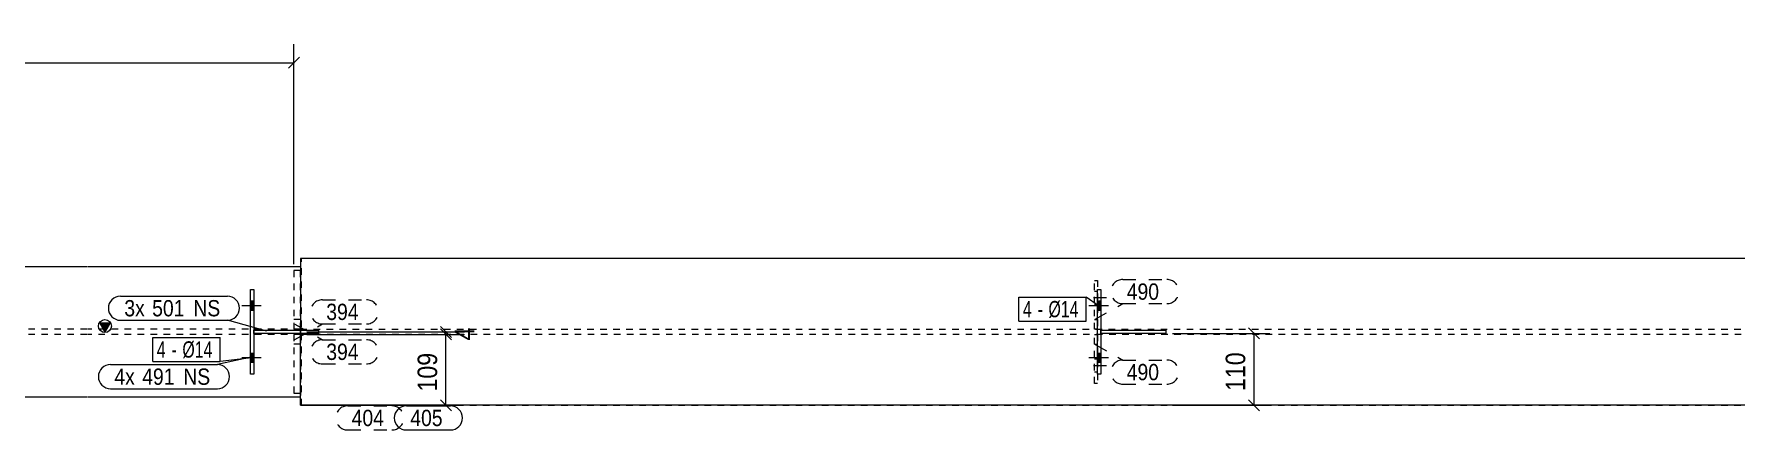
# Model space of a CAD drawing. Header units: millimetres. Extents: x 2 to 1174, y 1 to 825.
# Drawn here: x 609 to 870.1, y 552.4 to 613.1 of the extents above; entities that cross this region are included whole.
import ezdxf

# ---------------------------------------------------------------- set-up
doc = ezdxf.new("R2010")
doc.units = ezdxf.units.MM
for name, pattern in [('XKITLINE00', [0]), ('XKITLINE01', [4, 1, -1, 1, -1]), ('XKITLINE02', [4, 2, -2])]:
    doc.linetypes.add(name, pattern=pattern)
for name, color, linetype, lineweight in [('Bolt', 3, 'Continuous', 0), ('BoltMark', 7, 'Continuous', 0), ('Dimensions', 7, 'Continuous', 0), ('Part', 2, 'Continuous', 0), ('PartMark', 7, 'Continuous', 0)]:
    doc.layers.add(name, color=color, linetype=linetype, lineweight=lineweight)
doc.styles.add('ARIAL', font='ARIAL.TTF')
doc.styles.add('ARIAL_NARROW', font='ARIALN.TTF')

# ---------------------------------------------------------------- blocks, each defined once
blk = doc.blocks.new('*A82')
at = {"layer": 'Part'}
blk.add_hatch(color=2, dxfattribs=at).paths.add_polyline_path([(619.07, 568.84), (620.67, 568.84), (619.87, 567.44)], flags=17)
at = {"layer": 'Part', "color": 2, "linetype": 'XKITLINE00', "lineweight": 0}
for p, q in [((617.11, 577.44), (557.31, 577.44)), ((649.87, 577.44), (617.21, 577.44)), ((649.87, 577.44), (649.87, 567.69)), ((619.87, 567.44), (619.07, 568.84)), ((619.07, 568.84), (620.67, 568.84)), ((620.67, 568.84), (619.87, 567.44)), ((649.87, 557.44), (649.87, 567.19)), ((617.11, 557.44), (557.31, 557.44)), ((649.87, 557.44), (617.21, 557.44))]:
    blk.add_line(p, q, dxfattribs=at)
at = {"layer": 'Part', "color": 7, "linetype": 'XKITLINE01', "lineweight": 0}
for p, q in [((617.11, 567.84), (557.31, 567.84)), ((617.11, 567.04), (557.31, 567.04)), ((649.87, 567.84), (617.21, 567.84)), ((649.87, 567.04), (617.21, 567.04)), ((649.87, 567.69), (649.87, 567.19))]:
    blk.add_line(p, q, dxfattribs=at)
at = {"layer": 'Part', "color": 2, "linetype": 'XKITLINE00', "lineweight": 0}
blk.add_circle((619.87, 568.34), 1, dxfattribs=at)
blk = doc.blocks.new('*A104')
at = {"layer": 'Part', "color": 2, "linetype": 'XKITLINE00', "lineweight": 0}
for p, q in [((642.69, 567.69), (652.69, 567.69)), ((652.69, 567.19), (642.69, 567.19)), ((652.69, 567.19), (652.69, 567.69))]:
    blk.add_line(p, q, dxfattribs=at)
at = {"layer": 'Part', "color": 7, "linetype": 'XKITLINE01', "lineweight": 0}
blk.add_line((642.69, 567.19), (642.69, 567.69), dxfattribs=at)
blk.add_line((642.69, 567.19), (642.69, 567.69), dxfattribs=at)
blk = doc.blocks.new('*A105')
at = {"layer": 'Part', "color": 2, "linetype": 'XKITLINE00', "lineweight": 0}
for p, q in [((642.19, 573.94), (642.69, 573.94)), ((642.19, 560.94), (642.19, 573.94)), ((642.69, 573.94), (642.69, 560.94)), ((642.69, 560.94), (642.19, 560.94))]:
    blk.add_line(p, q, dxfattribs=at)
blk = doc.blocks.new('*A106')
at = {"layer": 'Part', "color": 7, "linetype": 'XKITLINE01', "lineweight": 0}
for p, q in [((771.69, 567.84), (771.69, 575.34)), ((771.69, 575.34), (772.19, 575.34)), ((772.19, 575.34), (772.19, 567.84)), ((771.69, 569.34), (772.19, 569.34)), ((772.19, 567.84), (771.69, 567.84))]:
    blk.add_line(p, q, dxfattribs=at)
blk = doc.blocks.new('*A107')
at = {"layer": 'Part', "color": 7, "linetype": 'XKITLINE01', "lineweight": 0}
for p, q in [((771.69, 559.54), (771.69, 567.04)), ((771.69, 567.04), (772.19, 567.04)), ((772.19, 567.04), (772.19, 559.54)), ((771.69, 565.54), (772.19, 565.54)), ((772.19, 559.54), (771.69, 559.54))]:
    blk.add_line(p, q, dxfattribs=at)
blk = doc.blocks.new('*A108')
at = {"layer": 'Part', "color": 2, "linetype": 'XKITLINE00', "lineweight": 0}
for p, q in [((772.69, 567.69), (782.69, 567.69)), ((782.69, 567.19), (772.69, 567.19)), ((782.69, 567.19), (782.69, 567.69))]:
    blk.add_line(p, q, dxfattribs=at)
at = {"layer": 'Part', "color": 7, "linetype": 'XKITLINE01', "lineweight": 0}
blk.add_line((772.69, 567.19), (772.69, 567.69), dxfattribs=at)
blk.add_line((772.69, 567.19), (772.69, 567.69), dxfattribs=at)
blk = doc.blocks.new('*A109')
at = {"layer": 'Part', "color": 2, "linetype": 'XKITLINE00', "lineweight": 0}
for p, q in [((772.19, 573.94), (772.69, 573.94)), ((772.19, 560.94), (772.19, 573.94)), ((772.69, 573.94), (772.69, 560.94)), ((772.69, 560.94), (772.19, 560.94))]:
    blk.add_line(p, q, dxfattribs=at)
blk = doc.blocks.new('*A121')
at = {"layer": 'Part', "color": 7, "linetype": 'XKITLINE01', "lineweight": 0}
for p, q in [((649.87, 567.84), (649.87, 567.84)), ((649.87, 567.84), (1048.96, 567.84)), ((649.87, 567.04), (649.87, 567.84)), ((649.87, 567.04), (649.87, 567.84)), ((1048.96, 567.04), (649.87, 567.04)), ((1037.65, 567.04), (1037.65, 567.84)), ((1048.96, 567.84), (1048.96, 567.04))]:
    blk.add_line(p, q, dxfattribs=at)
blk = doc.blocks.new('*A122')
at = {"layer": 'Part', "color": 7, "linetype": 'XKITLINE01', "lineweight": 0}
for p, q in [((648.87, 567.04), (648.87, 558.04)), ((649.87, 567.04), (648.87, 567.04)), ((649.87, 558.04), (649.87, 567.04)), ((649.87, 565.54), (648.87, 565.54)), ((648.87, 558.04), (649.87, 558.04))]:
    blk.add_line(p, q, dxfattribs=at)
blk = doc.blocks.new('*A123')
at = {"layer": 'Part', "color": 7, "linetype": 'XKITLINE01', "lineweight": 0}
for p, q in [((648.87, 576.84), (648.87, 567.84)), ((649.87, 576.84), (648.87, 576.84)), ((649.87, 567.84), (649.87, 576.84)), ((649.87, 569.34), (648.87, 569.34)), ((648.87, 567.84), (649.87, 567.84))]:
    blk.add_line(p, q, dxfattribs=at)
blk = doc.blocks.new('*A127')
at = {"layer": 'Part', "color": 7, "linetype": 'XKITLINE01', "lineweight": 0}
for p, q in [((1037.65, 578.69), (649.87, 578.69)), ((649.87, 578.69), (649.87, 556.19)), ((650.04, 556.19), (650.04, 578.69)), ((1037.48, 556.19), (1037.48, 578.69)), ((1037.65, 578.69), (1037.65, 556.19)), ((649.87, 556.19), (1037.65, 556.19))]:
    blk.add_line(p, q, dxfattribs=at)
blk = doc.blocks.new('*A129')
at = {"layer": 'Part', "color": 2, "linetype": 'XKITLINE00', "lineweight": 0}
for p, q in [((1048.96, 578.69), (649.87, 578.69)), ((649.87, 578.69), (649.87, 567.69)), ((1048.96, 578.69), (1048.96, 567.94)), ((649.87, 556.19), (649.87, 567.19)), ((1048.96, 566.94), (1048.96, 556.19)), ((1048.96, 556.19), (649.87, 556.19))]:
    blk.add_line(p, q, dxfattribs=at)
at = {"layer": 'Part', "color": 7, "linetype": 'XKITLINE01', "lineweight": 0}
for p, q in [((649.87, 567.69), (649.87, 567.19)), ((1048.96, 567.94), (1048.96, 566.94))]:
    blk.add_line(p, q, dxfattribs=at)
blk = doc.blocks.new('*A148')
at = {"layer": 'Bolt'}
for points in [[(642.19, 572.14), (642.69, 572.14), (642.69, 570.74), (642.19, 570.74)], [(642.19, 572.14), (642.69, 572.14), (642.69, 570.74), (642.19, 570.74)], [(642.19, 564.14), (642.69, 564.14), (642.69, 562.74), (642.19, 562.74)], [(642.19, 564.14), (642.69, 564.14), (642.69, 562.74), (642.19, 562.74)]]:
    blk.add_hatch(color=3, dxfattribs=at).paths.add_polyline_path(points, flags=17)
at = {"layer": 'Bolt', "color": 3, "linetype": 'XKITLINE00', "lineweight": 0}
for p, q in [((642.69, 572.14), (642.19, 572.14)), ((642.69, 572.14), (642.19, 572.14)), ((643.85, 571.44), (640.85, 571.44)), ((643.85, 571.44), (640.85, 571.44)), ((642.69, 570.74), (642.19, 570.74)), ((642.69, 570.74), (642.19, 570.74)), ((642.69, 564.14), (642.19, 564.14)), ((642.69, 564.14), (642.19, 564.14)), ((643.85, 563.44), (640.85, 563.44)), ((643.85, 563.44), (640.85, 563.44)), ((642.69, 562.74), (642.19, 562.74)), ((642.69, 562.74), (642.19, 562.74))]:
    blk.add_line(p, q, dxfattribs=at)
blk = doc.blocks.new('*A149')
at = {"layer": 'Bolt', "color": 3, "linetype": 'XKITLINE02', "lineweight": 0}
for p, q in [((773.54, 572.64), (770.54, 572.64)), ((772.19, 573.63), (771.69, 573.63)), ((772.19, 571.66), (771.69, 571.66))]:
    blk.add_line(p, q, dxfattribs=at)
blk = doc.blocks.new('*A150')
at = {"layer": 'Bolt', "color": 3, "linetype": 'XKITLINE02', "lineweight": 0}
for p, q in [((773.54, 562.24), (770.54, 562.24)), ((772.19, 563.23), (771.69, 563.23)), ((772.19, 561.26), (771.69, 561.26))]:
    blk.add_line(p, q, dxfattribs=at)
blk = doc.blocks.new('*A151')
at = {"layer": 'Bolt'}
for points in [[(772.19, 572.14), (772.69, 572.14), (772.69, 570.74), (772.19, 570.74)], [(772.19, 572.14), (772.69, 572.14), (772.69, 570.74), (772.19, 570.74)], [(772.19, 564.14), (772.69, 564.14), (772.69, 562.74), (772.19, 562.74)], [(772.19, 564.14), (772.69, 564.14), (772.69, 562.74), (772.19, 562.74)]]:
    blk.add_hatch(color=3, dxfattribs=at).paths.add_polyline_path(points, flags=17)
at = {"layer": 'Bolt', "color": 3, "linetype": 'XKITLINE00', "lineweight": 0}
for p, q in [((772.69, 572.14), (772.19, 572.14)), ((772.69, 572.14), (772.19, 572.14)), ((773.85, 571.44), (770.85, 571.44)), ((773.85, 571.44), (770.85, 571.44)), ((772.69, 570.74), (772.19, 570.74)), ((772.69, 570.74), (772.19, 570.74)), ((772.69, 564.14), (772.19, 564.14)), ((772.69, 564.14), (772.19, 564.14)), ((773.85, 563.44), (770.85, 563.44)), ((773.85, 563.44), (770.85, 563.44)), ((772.69, 562.74), (772.19, 562.74)), ((772.69, 562.74), (772.19, 562.74))]:
    blk.add_line(p, q, dxfattribs=at)
blk = doc.blocks.new('*A316')
at = {"layer": 'Dimensions', "color": 7, "linetype": 'XKITLINE00', "lineweight": 0}
for p, q in [((257.3, 577.84), (257.3, 611.58)), ((648.87, 577.84), (648.87, 611.58)), ((258.15, 609.58), (256.45, 607.88)), ((257.3, 608.73), (648.87, 608.73)), ((649.71, 609.58), (648.02, 607.88))]:
    blk.add_line(p, q, dxfattribs=at)
at = {"layer": 'Dimensions', "color": 3}
for p in [(257.3, 608.73), (648.87, 608.73)]:
    blk.add_point(p, dxfattribs=at)
at = {"layer": 'Dimensions', "color": 3, "style": 'ARIAL', "width": 0.85}
blk.add_text('6798', height=3, dxfattribs=at).set_placement((448.63, 610.08))
blk = doc.blocks.new('*A338')
at = {"layer": 'Dimensions', "color": 7, "linetype": 'XKITLINE00', "lineweight": 0}
for p, q in [((783.69, 567.19), (798.59, 567.19)), ((795.34, 568.04), (797.04, 566.35)), ((796.19, 556.19), (796.19, 567.19)), ((795.34, 557.04), (797.04, 555.35)), ((783.69, 556.19), (798.59, 556.19))]:
    blk.add_line(p, q, dxfattribs=at)
at = {"layer": 'Dimensions', "color": 3}
for p in [(796.19, 567.19), (796.19, 556.19)]:
    blk.add_point(p, dxfattribs=at)
at = {"layer": 'Dimensions', "color": 3, "style": 'ARIAL', "width": 0.85}
blk.add_text('110', height=3, rotation=90.0002, dxfattribs=at).set_placement((794.84, 558.36))
blk = doc.blocks.new('*A342')
at = {"layer": 'Dimensions', "color": 7, "linetype": 'XKITLINE00', "lineweight": 0}
for p, q in [((650.87, 567.04), (674.59, 567.04)), ((671.34, 567.89), (673.04, 566.2)), ((672.19, 556.19), (672.19, 567.04)), ((671.34, 557.04), (673.04, 555.35)), ((650.87, 556.19), (674.59, 556.19))]:
    blk.add_line(p, q, dxfattribs=at)
at = {"layer": 'Dimensions', "color": 3}
for p in [(672.19, 567.04), (672.19, 556.19)]:
    blk.add_point(p, dxfattribs=at)
at = {"layer": 'Dimensions', "color": 3, "style": 'ARIAL', "width": 0.85}
blk.add_text('109', height=3, rotation=90.0002, dxfattribs=at).set_placement((670.84, 558.28))
blk = doc.blocks.new('*A343')
at = {"layer": 'Dimensions', "color": 7, "linetype": 'XKITLINE00', "lineweight": 0}
for p, q in [((650.87, 567.44), (675.04, 567.44)), ((650.87, 567.04), (675.04, 567.04)), ((671.34, 568.29), (673.04, 566.6)), ((671.34, 567.89), (673.04, 566.2)), ((672.19, 567.04), (672.19, 567.44))]:
    blk.add_line(p, q, dxfattribs=at)
at = {"layer": 'Dimensions', "color": 3}
for p in [(672.19, 567.44), (672.19, 567.04)]:
    blk.add_point(p, dxfattribs=at)
at = {"layer": 'Dimensions', "color": 3, "style": 'ARIAL', "width": 0.85}
blk.add_text('4', height=3, rotation=90.0002, dxfattribs=at).set_placement((676.54, 566.13))
blk = doc.blocks.new('*A350')
at = {"layer": 'BoltMark', "color": 7, "linetype": 'XKITLINE00', "lineweight": 0}
for p, q in [((760.12, 572.78), (770.42, 572.78)), ((760.12, 569.08), (760.12, 572.78)), ((770.42, 569.08), (770.42, 572.78)), ((772.35, 571.44), (770.42, 572.78)), ((760.12, 569.08), (770.42, 569.08))]:
    blk.add_line(p, q, dxfattribs=at)
at = {"layer": 'BoltMark', "color": 3, "style": 'ARIAL_NARROW', "width": 0.85}
for s, p in [('4', (760.72, 569.68)), ('Ø14', (764.65, 569.68)), ('-', (762.99, 569.68))]:
    blk.add_text(s, height=2.5, dxfattribs=at).set_placement(p)
blk = doc.blocks.new('*A351')
at = {"layer": 'BoltMark', "color": 7, "linetype": 'XKITLINE00', "lineweight": 0}
for p, q in [((627.22, 566.59), (637.52, 566.59)), ((627.22, 562.89), (627.22, 566.59)), ((637.52, 562.89), (637.52, 566.59)), ((627.22, 562.89), (637.52, 562.89)), ((642.35, 563.44), (637.52, 562.89))]:
    blk.add_line(p, q, dxfattribs=at)
at = {"layer": 'BoltMark', "color": 3, "style": 'ARIAL_NARROW', "width": 0.85}
for s, p in [('4', (627.82, 563.49)), ('-', (630.09, 563.49)), ('Ø14', (631.75, 563.49))]:
    blk.add_text(s, height=2.5, dxfattribs=at).set_placement(p)
blk = doc.blocks.new('*A352')
at = {"layer": 'PartMark', "color": 7, "linetype": 'XKITLINE00', "lineweight": 0}
for p, q in [((666.12, 556.09), (672.88, 556.09)), ((666.12, 552.39), (672.88, 552.39))]:
    blk.add_line(p, q, dxfattribs=at)
for centre, start, end in [((666.12, 554.24), 90, 270), ((672.88, 554.24), 270, 90)]:
    blk.add_arc(centre, 1.85, start, end, dxfattribs=at)
at = {"layer": 'PartMark', "color": 3, "style": 'ARIAL', "width": 0.85}
blk.add_text('405', height=2.5, dxfattribs=at).set_placement((666.72, 552.99))
blk = doc.blocks.new('*A353')
at = {"layer": 'PartMark', "color": 7, "linetype": 'XKITLINE02', "lineweight": 0}
for p, q in [((657.12, 556.09), (663.88, 556.09)), ((657.12, 552.39), (663.88, 552.39))]:
    blk.add_line(p, q, dxfattribs=at)
for centre, start, end in [((657.12, 554.24), 90, 270), ((663.88, 554.24), 270, 90)]:
    blk.add_arc(centre, 1.85, start, end, dxfattribs=at)
at = {"layer": 'PartMark', "color": 3, "style": 'ARIAL', "width": 0.85}
blk.add_text('404', height=2.5, dxfattribs=at).set_placement((657.72, 552.99))
blk = doc.blocks.new('*A355')
at = {"layer": 'PartMark', "color": 7, "linetype": 'XKITLINE02', "lineweight": 0}
for p, q in [((648.99, 568.62), (653.23, 566.23)), ((653.23, 566.23), (659.99, 566.23)), ((653.23, 562.53), (659.99, 562.53))]:
    blk.add_line(p, q, dxfattribs=at)
for centre, start, end in [((653.23, 564.38), 90, 270), ((659.99, 564.38), 270, 90)]:
    blk.add_arc(centre, 1.85, start, end, dxfattribs=at)
at = {"layer": 'PartMark', "color": 3, "style": 'ARIAL', "width": 0.85}
blk.add_text('394', height=2.5, dxfattribs=at).set_placement((653.83, 563.13))
blk = doc.blocks.new('*A356')
at = {"layer": 'PartMark', "color": 7, "linetype": 'XKITLINE02', "lineweight": 0}
for p, q in [((653.23, 572.36), (659.99, 572.36)), ((648.99, 566.27), (653.23, 568.66)), ((653.23, 568.66), (659.99, 568.66))]:
    blk.add_line(p, q, dxfattribs=at)
for centre, start, end in [((653.23, 570.51), 90, 270), ((659.99, 570.51), 270, 90)]:
    blk.add_arc(centre, 1.85, start, end, dxfattribs=at)
at = {"layer": 'PartMark', "color": 3, "style": 'ARIAL', "width": 0.85}
blk.add_text('394', height=2.5, dxfattribs=at).set_placement((653.83, 569.26))
blk = doc.blocks.new('*A366')
at = {"layer": 'PartMark', "color": 7, "linetype": 'XKITLINE02', "lineweight": 0}
for p, q in [((771.82, 565.52), (776.06, 563.12)), ((776.06, 563.12), (782.82, 563.12)), ((776.06, 559.42), (782.82, 559.42))]:
    blk.add_line(p, q, dxfattribs=at)
for centre, start, end in [((776.06, 561.27), 90, 270), ((782.82, 561.27), 270, 90)]:
    blk.add_arc(centre, 1.85, start, end, dxfattribs=at)
at = {"layer": 'PartMark', "color": 3, "style": 'ARIAL', "width": 0.85}
blk.add_text('490', height=2.5, dxfattribs=at).set_placement((776.66, 560.02))
blk = doc.blocks.new('*A367')
at = {"layer": 'PartMark', "color": 7, "linetype": 'XKITLINE02', "lineweight": 0}
for p, q in [((776.06, 575.47), (782.82, 575.47)), ((771.82, 569.37), (776.06, 571.77)), ((776.06, 571.77), (782.82, 571.77))]:
    blk.add_line(p, q, dxfattribs=at)
for centre, start, end in [((776.06, 573.62), 90, 270), ((782.82, 573.62), 270, 90)]:
    blk.add_arc(centre, 1.85, start, end, dxfattribs=at)
at = {"layer": 'PartMark', "color": 3, "style": 'ARIAL', "width": 0.85}
blk.add_text('490', height=2.5, dxfattribs=at).set_placement((776.66, 572.37))
blk = doc.blocks.new('*A370')
at = {"layer": 'PartMark', "color": 7, "linetype": 'XKITLINE00', "lineweight": 0}
for p, q in [((622.24, 572.92), (638.66, 572.92)), ((622.24, 569.22), (638.66, 569.22)), ((644.72, 567.57), (638.66, 569.22))]:
    blk.add_line(p, q, dxfattribs=at)
for centre, start, end in [((622.24, 571.07), 90, 270), ((638.66, 571.07), 270, 90)]:
    blk.add_arc(centre, 1.85, start, end, dxfattribs=at)
at = {"layer": 'PartMark', "color": 3, "style": 'ARIAL', "width": 0.85}
for s, p in [('3x', (622.84, 569.82)), ('501', (627.11, 569.82)), ('NS', (633.43, 569.82))]:
    blk.add_text(s, height=2.5, dxfattribs=at).set_placement(p)
blk = doc.blocks.new('*A371')
at = {"layer": 'PartMark', "color": 7, "linetype": 'XKITLINE00', "lineweight": 0}
for p, q in [((620.71, 562.42), (637.12, 562.42)), ((642.32, 563.57), (637.12, 562.42)), ((620.71, 558.72), (637.12, 558.72))]:
    blk.add_line(p, q, dxfattribs=at)
for centre, start, end in [((620.71, 560.57), 90, 270), ((637.12, 560.57), 270, 90)]:
    blk.add_arc(centre, 1.85, start, end, dxfattribs=at)
at = {"layer": 'PartMark', "color": 3, "style": 'ARIAL', "width": 0.85}
for s, p in [('4x', (621.31, 559.32)), ('491', (625.58, 559.32)), ('NS', (631.89, 559.32))]:
    blk.add_text(s, height=2.5, dxfattribs=at).set_placement(p)

msp = doc.modelspace()

# ---------------------------------------------------------------- block references
at = {"lineweight": 0}
for name in ['*A316', '*A127', '*A129', '*A123', '*A106', '*A367', '*A370', '*A148', '*A105', '*A356', '*A350', '*A149', '*A151', '*A109', '*A104', '*A122', '*A355', '*A121', '*A343', '*A342', '*A107', '*A108', '*A338', '*A351', '*A366', '*A371', '*A150', '*A353', '*A352']:
    msp.add_blockref(name, (0, 0), dxfattribs=at)
at = {"layer": 'Part', "lineweight": 0}
msp.add_blockref('*A82', (0, 0), dxfattribs=at)

doc.saveas('drawing.dxf')
